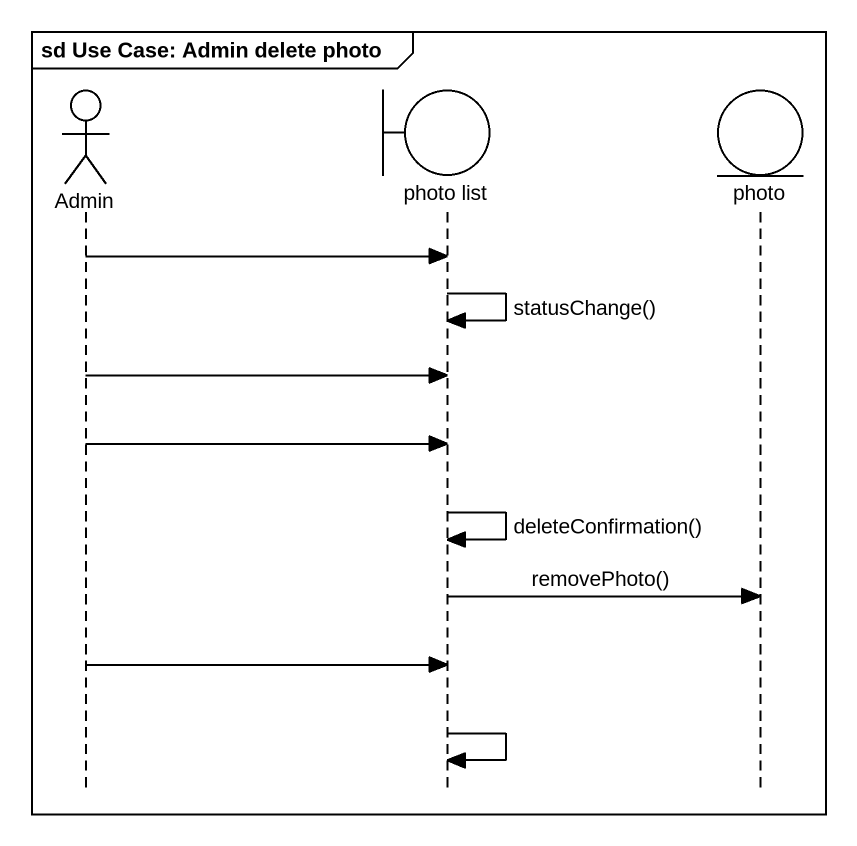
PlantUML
@startuml
mainframe sd Use Case: Admin delete photo
hide footbox
actor Admin
boundary "photo list" as photo_list
entity photo

Admin -> photo_list
photo_list -> photo_list : statusChange()
Admin -> photo_list
Admin -> photo_list
photo_list -> photo_list : deleteConfirmation()
photo_list -> photo : removePhoto()
Admin -> photo_list
photo_list -> photo_list
@enduml
